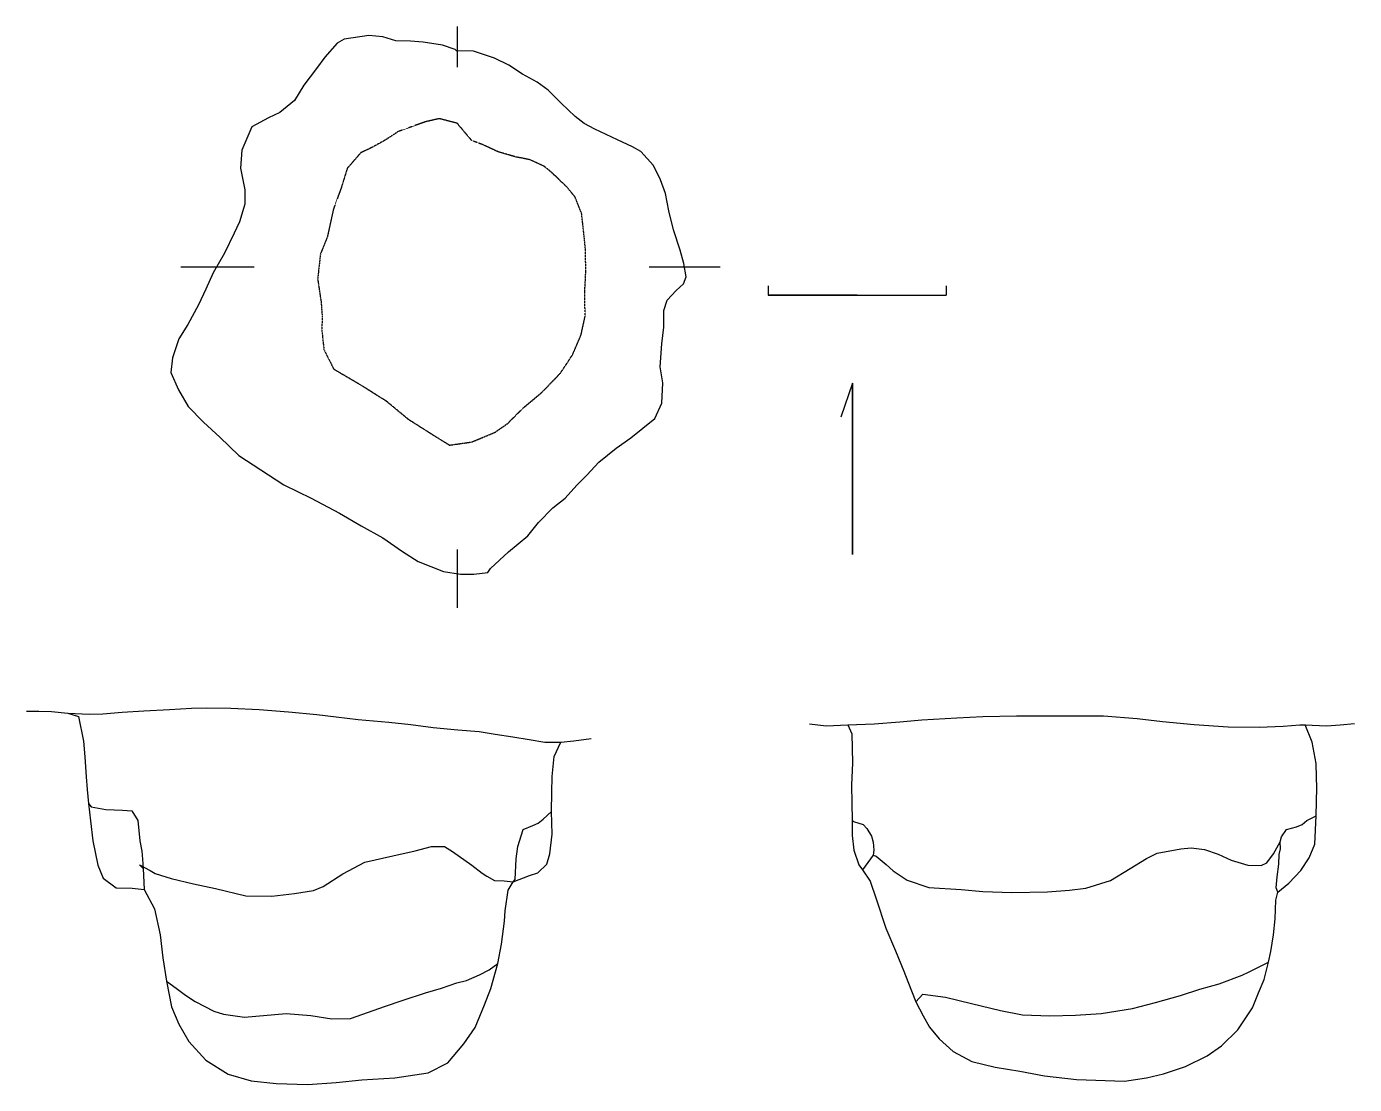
# Model space of a CAD drawing. Extents: x 11300 to 53430, y 3785 to 37364.
import ezdxf

# ---------------------------------------------------------------- set-up
doc = ezdxf.new("R2010")
doc.units = 0
doc.linetypes.add('DASHED', pattern=[0.75, 0.5, -0.25])
doc.layers.add('LAYER1', color=7, linetype='CONTINUOUS')

msp = doc.modelspace()

# ---------------------------------------------------------------- linework, layer by layer
at = {"layer": 'LAYER1', "color": 7, "linetype": 'CONTINUOUS'}
for points in [[(24938.5851, 36591.306), (24894.4409, 36635.4336), (24497.1905, 36767.8496), (23879.2477, 36867.1651), (23481.995, 36900.2655), (23018.5366, 36911.307), (22599.2035, 37032.6863), (22157.8232, 37076.8281), (21374.3449, 36966.4759), (21153.6548, 36834.0599), (20767.4435, 36392.6797), (20502.6091, 36028.5321), (20094.3174, 35498.8634), (19796.3778, 35013.3223), (19332.9171, 34638.1476), (18979.8098, 34461.5898), (18450.1411, 34185.7117), (18130.1223, 33435.3528), (18085.9936, 32872.5837), (18229.4355, 32177.3891), (18229.4355, 31724.9722), (18052.8896, 31162.1983), (17887.3672, 30809.0731), (17578.3886, 30169.0665), (17225.2813, 29551.1093), (16982.5108, 29032.482), (16750.7816, 28535.9185), (16419.7381, 27906.9343), (16132.8388, 27454.5126), (15934.2136, 26847.5969), (15879.0291, 26384.1385), (16121.7997, 25832.4013), (16430.7783, 25302.7326), (16916.3028, 24806.1691), (17434.9312, 24331.6693), (18030.8091, 23746.8317), (18737.0392, 23294.3957), (19465.3343, 22819.9103), (20326.0465, 22389.5548), (21230.9042, 21915.0526), (21915.0526, 21517.8023), (22599.2035, 21131.591), (23228.1853, 20701.2331), (23724.7512, 20381.2155), (24530.2933, 20061.2122), (25071.0034, 19983.964), (25490.3199, 19983.964), (25931.7145, 20039.1484), (26019.9886, 20160.5254), (26593.8016, 20690.1941), (27200.703, 21197.799), (27542.7867, 21617.1155), (27995.206, 22091.6152), (28392.4588, 22389.5548), (28756.6063, 22808.8689), (29076.6239, 23128.8722), (29451.7962, 23537.1639), (30003.5453, 23978.5632), (30467.006, 24309.6056), (31228.4039, 24927.5484), (31460.1354, 25413.0705), (31482.1992, 26053.0914), (31404.9498, 26560.6964), (31460.1354, 27288.9914), (31515.3044, 27818.6601), (31515.3044, 28348.3288), (31625.6566, 28679.3759), (31912.5547, 28988.3354), (32144.2863, 29198.0032), (32232.558, 29418.6933), (32155.3253, 29838.0241), (32033.9317, 30268.382), (31824.283, 30908.3887), (31680.8256, 31515.3044), (31570.4733, 32067.0369), (31415.9912, 32497.3948), (31195.3011, 32949.8307), (30787.0093, 33402.2524), (30522.175, 33545.7098), (30047.6728, 33766.3999), (29694.5667, 33931.9211), (29330.4192, 34108.4789), (28988.3354, 34285.0272), (28701.4373, 34505.7316), (28260.0404, 34936.0895), (27851.7653, 35344.3646), (27498.6425, 35598.1742), (27035.1818, 35851.9696), (26604.8263, 36138.8701), (26141.3656, 36359.5745), (25865.5065, 36458.8853), (25479.2785, 36580.2646), (24938.5851, 36591.306)], [(34825.735, 29135.3717), (34825.735, 28833.8557)], [(40475.5495, 29135.3717), (40475.5495, 28833.8557)], [(34825.735, 28833.8557), (37650.641, 28833.8557)], [(37650.641, 28833.8557), (34825.735, 28833.8557)], [(37650.641, 28833.8557), (40475.5495, 28833.8557)], [(37507.1836, 26042.0548), (37134.5728, 24966.8057)], [(37507.1836, 26042.0548), (37507.1836, 20601.9199)], [(37507.1836, 20601.9199), (37507.1836, 26042.0548)], [(11299.6101, 15636.274), (11685.8214, 15636.274), (12094.1131, 15625.2338), (12612.7428, 15570.0661), (13296.8924, 15536.9621), (13716.2244, 15547.9856), (14334.1661, 15603.1701), (15018.3169, 15647.2988), (15834.9004, 15691.443), (16530.0915, 15724.547), (17015.616, 15735.5872), (17777.015, 15724.547), (18681.8715, 15691.443), (19608.7917, 15614.1948), (20513.6315, 15525.9218), (21120.5496, 15448.6724), (21815.7394, 15371.4397), (22797.8298, 15283.1513), (23493.0197, 15205.9185), (24199.251, 15117.6301), (24982.715, 15040.3974), (25655.8411, 14985.2129), (26163.446, 14907.9802), (26726.2175, 14819.6905), (27244.8472, 14731.4176), (27741.4131, 14654.1694), (28249.0156, 14654.1694), (28668.3321, 14687.2734), (29209.0423, 14764.5228)], [(12612.7428, 15570.0661), (12943.7851, 15459.7127), (13109.3075, 14676.2498), (13153.4517, 14179.6851), (13186.5557, 13550.7032), (13219.6597, 13142.4115), (13263.7884, 12701.0157), (13329.9976, 12149.2821), (13407.2458, 11520.3002), (13561.7268, 10747.8609), (13727.2492, 10328.5444), (14146.5811, 10030.6061), (14654.1694, 10019.5659), (15029.3571, 9975.4377), (15360.3995, 9357.48), (15536.9621, 8529.8723), (15625.235, 7801.5773), (15735.5872, 7062.2581), (15901.1096, 6245.6746), (16132.8388, 5693.9415), (16452.8421, 5153.2326), (16982.5108, 4557.355), (17699.7656, 4115.9744), (18428.0607, 3895.2685), (19222.5649, 3818.0358), (20226.7333, 3784.9315), (21120.5496, 3851.1401), (21937.1188, 3928.3731), (22985.4314, 3994.5817), (24044.7688, 4149.0787), (24662.7117, 4469.082), (25170.3166, 5075.9993), (25534.4642, 5594.6283), (25832.4013, 6311.8832), (26031.0277, 6830.5277), (26251.7178, 7625.0314), (26373.0947, 8242.973), (26461.3832, 8971.2681), (26483.4493, 9291.2714), (26582.7601, 9953.3573), (26737.2423, 10218.1922), (27255.8886, 10416.8174), (27520.723, 10505.1058), (27807.6211, 10780.9649), (27906.9343, 11100.9837), (27973.1423, 11729.9656), (27951.0785, 12447.2204), (27962.1032, 13054.1385), (27973.1423, 13561.7268), (28039.3503, 14190.7087), (28249.0156, 14654.1694)], [(36138.8677, 15227.9823), (36668.5364, 15172.8145), (37352.7015, 15194.8783), (38191.3345, 15227.9823), (39007.918, 15294.1915), (39703.1079, 15360.3995), (40817.6142, 15426.6087), (41645.2248, 15459.7127), (42704.5622, 15481.7776), (43631.4789, 15481.7776), (44470.1309, 15481.7776), (45463.258, 15481.7776), (46533.6225, 15404.5449), (47339.1646, 15305.2317), (48343.333, 15205.9185), (49424.7342, 15139.7093), (50406.8246, 15128.6703), (51168.2248, 15161.7743), (51697.8935, 15194.8783), (51863.4147, 15194.8783), (52547.5631, 15172.8145), (52977.9353, 15194.8783), (53430.357, 15239.0225)], [(37352.7015, 15194.8783), (37485.1199, 14919.0037), (37507.1836, 13992.0835), (37474.0785, 13285.8689), (37485.1199, 12712.0548), (37496.1446, 12171.3459), (37496.1446, 11685.8214), (37551.3279, 11222.3607), (37705.81, 10758.9011), (37827.187, 10593.3788), (38069.9575, 10240.2715), (38257.5425, 9677.4988), (38566.521, 8750.578), (38864.4606, 8022.2829), (39129.2949, 7382.2614), (39261.7133, 7051.2179), (39515.5062, 6411.1963), (39747.2378, 5958.7759), (39945.8618, 5605.6686), (40254.8403, 5230.4808), (40696.2397, 4833.2293), (41292.114, 4513.2263), (42031.4361, 4336.6646), (42814.9145, 4204.2474), (43598.3785, 4060.7903), (44613.5693, 3939.413), (46136.3698, 3884.2444), (46831.5596, 3994.5817), (47372.2698, 4126.9989), (48067.4596, 4358.7289), (48762.6495, 4689.7722), (49215.0712, 5009.7907), (49733.7128, 5517.3801), (50197.1758, 6212.5706), (50384.7608, 6698.1106), (50561.3234, 7117.427), (50704.7617, 7669.1601), (50782.0135, 8000.203), (50859.2605, 8529.8723), (50914.4295, 9037.4767), (50936.4933, 9633.3546), (51002.7036, 9887.1487), (51344.7874, 10174.0635), (51730.9987, 10571.315), (51995.8497, 10979.5913), (52172.3932, 11409.9468), (52216.5399, 12314.8033), (52238.6036, 13208.6195), (52227.5622, 13539.663), (52216.5399, 13970.0185), (52150.3295, 14312.1023), (52084.1191, 14654.1694), (51863.4147, 15194.8783)], [(13263.7884, 12701.0157), (13352.0769, 12601.7026), (13815.5376, 12513.4296), (14345.2063, 12491.3646), (14643.1446, 12469.2854), (14830.7308, 12160.3223), (14896.94, 11520.3002), (14952.1089, 11189.2567), (14974.1882, 10935.4625), (14996.2531, 10637.5242), (15029.3571, 9975.4377)], [(26737.2423, 10218.1922), (26803.4526, 10295.4404), (26836.5555, 10946.4873), (26891.7411, 11332.7141), (27057.2623, 11873.4075), (27366.2242, 12005.8247), (27531.7453, 12083.0729), (27686.2441, 12204.451), (27951.0785, 12447.2204)], [(38158.2293, 11067.8797), (38257.5425, 11034.7757), (38445.1441, 10869.2534), (38577.5625, 10769.9414), (38798.2526, 10560.2748), (39239.6471, 10273.3767), (39923.798, 10041.6463), (40950.0302, 9975.4377), (41645.2248, 9909.2285), (42561.1048, 9876.1245), (43686.6479, 9898.1889), (44392.8791, 9953.3573), (44911.5112, 10019.5659), (45694.9752, 10262.3364), (46312.9324, 10637.5242), (46831.5596, 10957.5263), (47173.6434, 11123.0487), (47924.0022, 11266.5061), (48255.0446, 11299.6101), (48674.3754, 11244.4256), (49104.7333, 11089.9435), (49524.0497, 10902.3585), (50042.677, 10747.8609), (50473.0349, 10736.8362), (50649.5928, 10814.0701), (50859.2605, 11100.9837), (51068.9092, 11487.1962), (51113.0558, 11641.6772), (51278.577, 11873.4075), (51587.5556, 11961.6959), (51775.1405, 12038.9287), (51918.5979, 12160.3223), (52216.5399, 12314.8033)], [(37496.1446, 12171.3459), (37540.2888, 12127.2171), (37838.226, 12038.9287), (37959.6053, 11906.5115), (38103.0603, 11663.7576), (38158.2293, 11476.156), (38180.3097, 11222.3607), (38158.2293, 11067.8797), (37827.187, 10593.3788)], [(51002.7036, 9887.1487), (50947.5347, 10030.6061), (50980.6399, 10372.6887), (51035.8088, 10780.9649), (51046.8455, 11078.9045), (51079.9507, 11266.5061), (51068.9092, 11487.1962)], [(14996.2531, 10637.5242), (14885.8997, 10758.9011), (15216.9433, 10571.315), (15382.4644, 10483.0266), (15890.0694, 10317.5054), (16596.2995, 10151.983), (17291.4905, 10008.5423), (18251.5147, 9776.8114), (19079.123, 9765.7717), (19796.3778, 9843.02), (20403.2959, 9942.3331), (20712.2578, 10063.7101), (21330.215, 10472.0018), (22036.432, 10836.1494), (22919.2235, 11045.7993), (23625.4381, 11200.2969), (24144.082, 11332.7141), (24563.3985, 11332.7141), (24817.1938, 11178.2164), (25424.1096, 10747.8609), (25755.1543, 10494.0668), (25898.6117, 10394.7536), (26141.3656, 10262.3364), (26450.3442, 10251.2962), (26737.2423, 10218.1922)], [(15735.5872, 7062.2581), (16044.5503, 6841.5525), (16342.4899, 6620.8623), (16651.4684, 6422.236), (17236.3061, 6113.2574), (17545.2847, 6013.9448), (18218.4108, 5925.6719), (19531.5435, 6036.0247), (20315.0075, 5969.8161), (20988.1336, 5870.5029), (21572.9712, 5881.5271), (21970.2216, 6013.9448), (22654.3891, 6256.7148), (23250.2658, 6455.3406), (23956.4804, 6698.1106), (24464.0853, 6841.5525), (24949.6098, 7007.0736), (25258.5884, 7084.3224), (25666.8801, 7260.8838), (25975.8444, 7426.4056), (26251.7178, 7625.0314)], [(39515.5062, 6411.1963), (39736.213, 6653.9663), (40453.4667, 6554.6537), (41281.0773, 6356.0274), (42196.9573, 6135.3373), (42903.1886, 5991.8805), (43763.8996, 5958.7759), (44580.4641, 5980.8402), (45397.0476, 6036.0247), (46390.1794, 6190.5062), (47118.4744, 6389.132), (47912.9751, 6609.8221), (48519.8813, 6808.4479), (49137.8384, 6973.9696), (49866.1335, 7249.8442), (50086.8236, 7360.197), (50704.7617, 7669.1601)]]:
    msp.add_lwpolyline(points, dxfattribs=at)
at = {"layer": 'LAYER1', "color": 3, "linetype": 'CONTINUOUS'}
for points in [[(24960.6512, 37363.7286), (24960.6512, 36072.6597)], [(16199.0479, 29738.7133), (18516.3491, 29738.7133)], [(31051.8437, 29738.7133), (33302.9368, 29738.7133)], [(24960.6512, 20767.4435), (24960.6512, 18913.6018)]]:
    msp.add_lwpolyline(points, dxfattribs=at)
at = {"layer": 'LAYER1', "color": 7, "linetype": 'DASHED'}
msp.add_lwpolyline([(24960.6512, 34296.0686), (24861.3381, 34318.1324), (24397.8773, 34439.526), (23956.4804, 34340.2105), (23526.1249, 34185.7117), (23095.7694, 34031.2319), (22654.3891, 33744.3314), (22235.0559, 33512.6046), (21904.0136, 33358.1058), (21473.6581, 32861.5423), (21286.0707, 32254.6409), (21032.2778, 31559.451), (20844.6762, 30698.7352), (20623.9861, 30146.9884), (20535.7119, 29352.483), (20646.0498, 28613.1656), (20679.155, 28160.7296), (20668.1303, 27719.3493), (20734.3383, 27112.4336), (21043.3025, 26494.4908), (21870.9084, 26008.9496), (22698.5166, 25490.3223), (23404.7479, 24905.4847), (24099.9378, 24464.0853), (24717.8807, 24077.874), (25424.1096, 24177.1896), (26163.446, 24486.1491), (26560.6964, 24762.0273), (27035.1818, 25236.527), (27642.0999, 25744.1129), (28237.9766, 26362.07), (28624.1879, 26946.9077), (28889.0223, 27564.8505), (29021.4406, 28160.7296), (29010.4159, 28944.2079), (29043.5211, 29595.2559), (29032.4797, 30290.4458), (28977.3107, 30831.1559), (28911.1027, 31427.0302), (28701.4373, 31956.6989), (28447.642, 32265.6632), (27951.0785, 32740.163), (27719.3469, 32927.7479), (27266.911, 33137.4157), (26814.4917, 33225.6898), (26251.7178, 33391.211), (25777.2181, 33611.9154), (25424.1096, 33744.3314), (24960.6512, 34296.0686)], dxfattribs=at)

doc.saveas('drawing.dxf')
